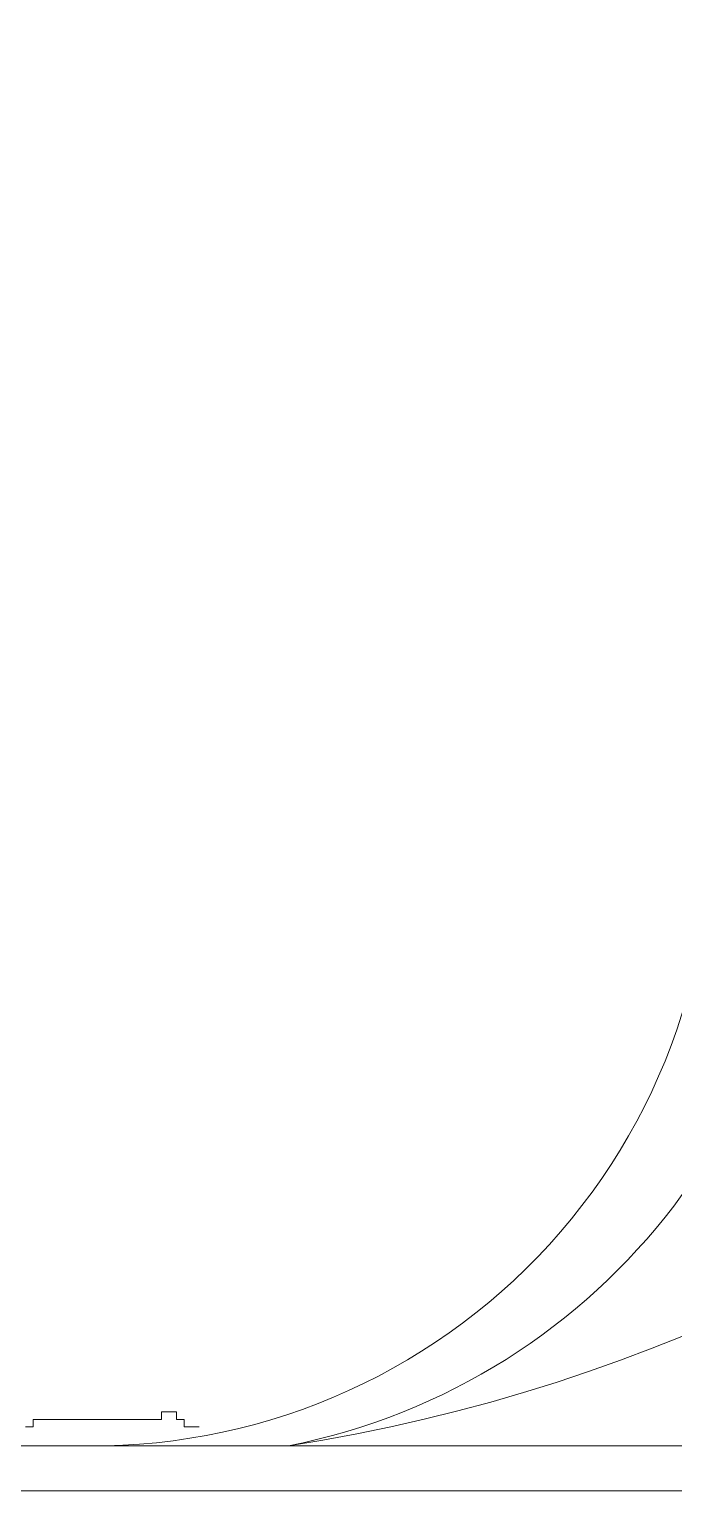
# Model space of a CAD drawing. Extents: x 775040 to 808375, y 4159409 to 4163651.
# Drawn here: x 785973.5 to 786002.1, y 4160213.2 to 4160278.2 of the extents above; entities that cross this region are included whole.
import ezdxf

# ---------------------------------------------------------------- set-up
doc = ezdxf.new("R2010")
doc.units = 0
doc.header["$MEASUREMENT"] = 0
doc.layers.add('Z_tefriş', color=73, linetype='Continuous', lineweight=5)

# ---------------------------------------------------------------- blocks, each defined once
blk = doc.blocks.new('YATAK 1')
at = {"layer": 'Z_tefriş'}
for p, q in [((-8941.057, 17107.306), (-8941.057, 16917.306)), ((-8939.057, 17095.306), (-8939.057, 16929.306)), ((-8938.22, 17037.214), (-8938.22, 17036.542)), ((-8938.22, 17036.542), (-8937.884, 17036.542)), ((-8937.884, 17036.542), (-8937.884, 17036.206)), ((-8937.884, 17036.206), (-8937.547, 17036.206)), ((-8937.547, 17036.206), (-8937.547, 17035.534)), ((-8937.884, 17035.534), (-8937.884, 17029.821)), ((-8937.547, 17035.534), (-8937.884, 17035.534)), ((-8938.22, 17029.821), (-8938.22, 17029.485)), ((-8937.884, 17029.821), (-8938.22, 17029.821))]:
    blk.add_line(p, q, dxfattribs=at)
for centre, radius, start, end in [((-8862.958, 17029.428), 77, 99.79451, 171.22544), ((-8911.074, 17035.647), 28.524, 85.94663, 168.82682), ((-8911.614, 17032.492), 27.449, 79.6059, 178.81526)]:
    blk.add_arc(centre, radius, start, end, dxfattribs=at)

msp = doc.modelspace()

# ---------------------------------------------------------------- block references
at = {"layer": 'Z_tefriş', "xscale": -1, "rotation": 270}
msp.add_blockref('YATAK 1', (768943.837, 4169154.246), dxfattribs=at)

doc.saveas('drawing.dxf')
